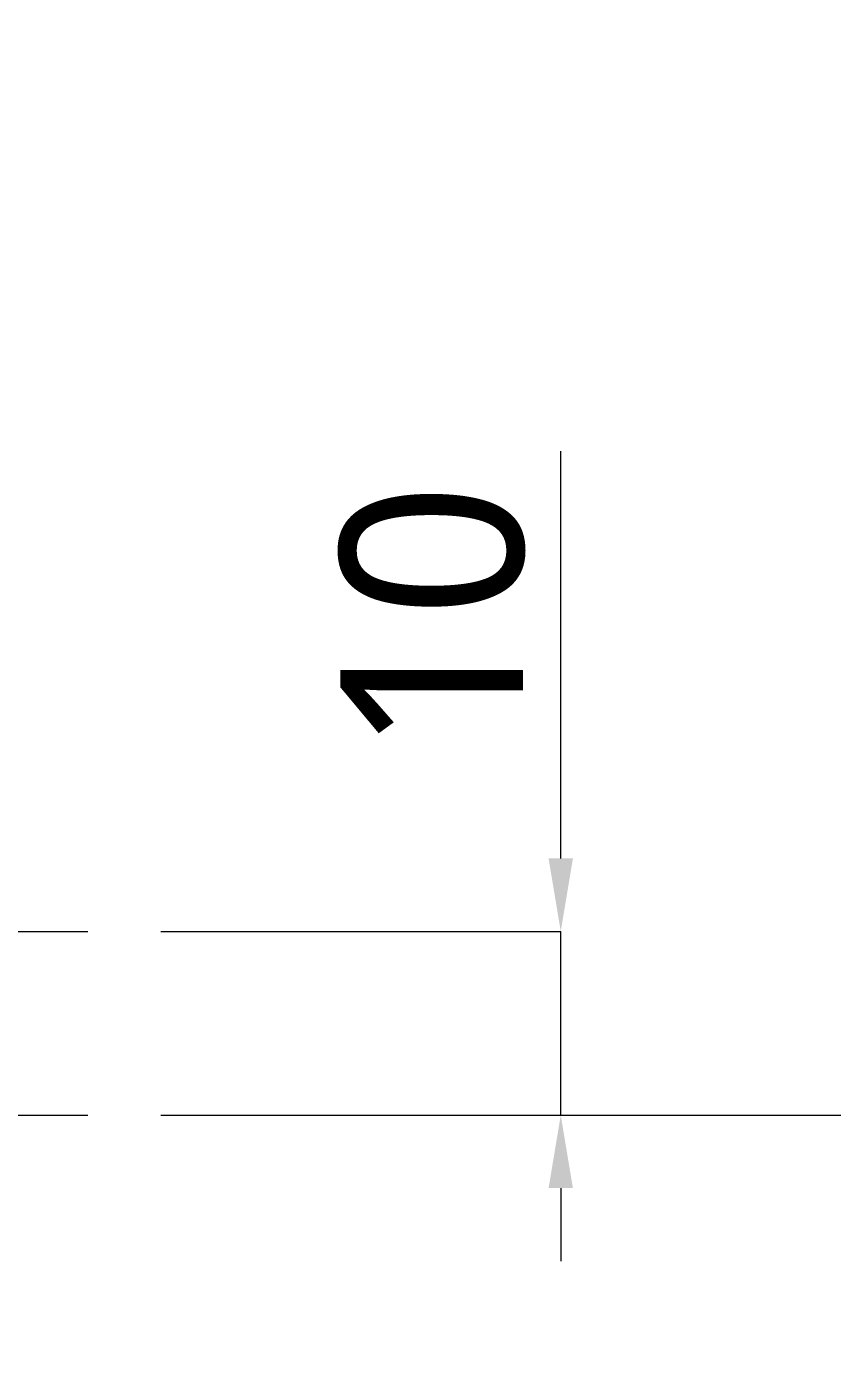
# Model space of a CAD drawing. Extents: x 16296660632 to 16296675328, y -37409619871 to -37409617329.
# Drawn here: x 16296674763.3 to 16296674807.4, y -37409618072.1 to -37409617999.2 of the extents above; entities that cross this region are included whole.
import ezdxf

# ---------------------------------------------------------------- set-up
doc = ezdxf.new("R2010")
doc.units = 0
doc.header["$LTSCALE"] = 10
doc.header["$MEASUREMENT"] = 0
doc.header["$PDMODE"] = 3
doc.header["$PDSIZE"] = -10
doc.linetypes.add('CENTER2', pattern=[28.575, 19.05, -3.175, 3.175, -3.175])
doc.layers.get('DEFPOINTS').update_dxf_attribs({"linetype": 'CONTINUOUS'})
doc.layers.add('Cneter', color=1, linetype='CENTER2', lineweight=13)
doc.layers.add('尺寸线层', color=3, linetype='CONTINUOUS', lineweight=18, true_color=0x00ff00)
doc.styles.add('Daelim Dimension', font='')
doc.styles.get('Daelim Dimension').set_extended_font_data('NanumGothic')
doc.dimstyles.new('DEFAULT', dxfattribs={"dimscale": 2, "dimtxt": 2, "dimasz": 2, "dimexe": 0, "dimexo": 2, "dimgap": 1, "dimtad": 1, "dimdec": 1, "dimzin": 9, "dimdsep": 46, "dimtxsty": 'Daelim Dimension', "dimcen": 0.5, "dimclrd": 252, "dimclre": 252, "dimclrt": 3, "dimadec": 1, "dimazin": 0, "dimtfac": 1, "dimtdec": 1, "dimtix": 1, "dimtmove": 0, "dimatfit": 3, "dimfxl": 1, "dimtolj": 1, "dimtzin": 1, "dimlwd": 9, "dimlwe": 9, "dimarcsym": 0})

# ---------------------------------------------------------------- blocks, each defined once
blk = doc.blocks.new('*D65')
at = {"layer": 'DEFPOINTS', "color": 0, "transparency": 16777216}
for p in [(16296674742.93232, -37409617365.43557), (16296674742.93232, -37409618110.035583), (16296674895.033541, -37409618110.035583)]:
    blk.add_point(p, dxfattribs=at)
at = {"layer": '尺寸线层', "color": 5, "lineweight": 9, "transparency": 16777216}
for p, q in [((16296674746.93232, -37409617365.43557), (16296674895.033541, -37409617365.43557)), ((16296674895.033541, -37409617369.43557), (16296674895.033541, -37409618106.035583)), ((16296674746.93232, -37409618110.035583), (16296674895.033541, -37409618110.035583))]:
    blk.add_line(p, q, dxfattribs=at)
at = {"layer": '尺寸线层', "color": 5, "transparency": 16777216}
for points in [[(16296674894.366871, -37409617369.43557), (16296674895.700199, -37409617369.43557), (16296674895.033541, -37409617365.43557)], [(16296674894.366871, -37409618106.035583), (16296674895.700199, -37409618106.035583), (16296674895.033541, -37409618110.035583)]]:
    blk.add_solid(points, dxfattribs=at)
at = {"layer": '尺寸线层', "color": 7, "transparency": 16777216, "insert": (16296674888.033541, -37409617737.735573), "char_height": 10, "attachment_point": 5, "rotation": 90, "style": 'Daelim Dimension'}
blk.add_mtext('\\A1;744.6', dxfattribs=at)
blk = doc.blocks.new('*D67')
at = {"layer": 'DEFPOINTS', "color": 0, "transparency": 16777216}
for p in [(16296674766.674299, -37409617416.735573), (16296674766.674299, -37409618058.735573), (16296674852.05928, -37409618058.735573)]:
    blk.add_point(p, dxfattribs=at)
at = {"layer": '尺寸线层', "color": 5, "lineweight": 9, "transparency": 16777216}
for p, q in [((16296674770.674299, -37409617416.735573), (16296674852.05928, -37409617416.735573)), ((16296674852.05928, -37409617420.735573), (16296674852.05928, -37409618054.735573)), ((16296674770.674299, -37409618058.735573), (16296674852.05928, -37409618058.735573))]:
    blk.add_line(p, q, dxfattribs=at)
at = {"layer": '尺寸线层', "color": 5, "transparency": 16777216}
for points in [[(16296674851.392611, -37409617420.735573), (16296674852.72595, -37409617420.735573), (16296674852.05928, -37409617416.735573)], [(16296674851.392611, -37409618054.735573), (16296674852.72595, -37409618054.735573), (16296674852.05928, -37409618058.735573)]]:
    blk.add_solid(points, dxfattribs=at)
at = {"layer": '尺寸线层', "color": 7, "transparency": 16777216, "insert": (16296674845.05929, -37409617737.735573), "char_height": 10, "attachment_point": 5, "rotation": 90, "style": 'Daelim Dimension'}
blk.add_mtext('\\A1;642', dxfattribs=at)
blk = doc.blocks.new('*D68')
at = {"layer": 'DEFPOINTS', "color": 0, "transparency": 16777216}
for p in [(16296674766.674299, -37409618048.685577), (16296674792.56991, -37409618048.685577), (16296674766.674299, -37409618058.735573)]:
    blk.add_point(p, dxfattribs=at)
at = {"layer": '尺寸线层', "color": 5, "lineweight": 9, "transparency": 16777216}
for p, q in [((16296674792.56991, -37409618044.685577), (16296674792.56991, -37409618022.399857)), ((16296674770.674299, -37409618048.685577), (16296674792.56991, -37409618048.685577)), ((16296674792.56991, -37409618058.735573), (16296674792.56991, -37409618048.685577)), ((16296674770.674299, -37409618058.735573), (16296674792.56991, -37409618058.735573)), ((16296674792.56991, -37409618062.735573), (16296674792.56991, -37409618066.735573))]:
    blk.add_line(p, q, dxfattribs=at)
at = {"layer": '尺寸线层', "color": 5, "transparency": 16777216}
for points in [[(16296674791.90324, -37409618044.685577), (16296674793.23657, -37409618044.685577), (16296674792.56991, -37409618048.685577)], [(16296674791.90324, -37409618062.735573), (16296674793.23657, -37409618062.735573), (16296674792.56991, -37409618058.735573)]]:
    blk.add_solid(points, dxfattribs=at)
at = {"layer": '尺寸线层', "color": 7, "transparency": 16777216, "insert": (16296674785.56991, -37409618031.542717), "char_height": 10, "attachment_point": 5, "rotation": 90, "style": 'Daelim Dimension'}
blk.add_mtext('\\A1;10', dxfattribs=at)

msp = doc.modelspace()

# ---------------------------------------------------------------- linework, layer by layer
at = {"layer": 'Cneter', "lineweight": 5, "ltscale": 0.1}
for p, q in [((16296674719.19034, -37409618048.685577), (16296674766.674299, -37409618048.685577)), ((16296674719.19034, -37409618058.735573), (16296674766.674299, -37409618058.735573))]:
    msp.add_line(p, q, dxfattribs=at)

# ---------------------------------------------------------------- dimensions: what is measured, and where the dimension line sits
at = {"layer": '尺寸线层', "color": 5}
for base, p1, p2, picture, middle in [((16296674895.033541, -37409618110.035583), (16296674742.93232, -37409617365.43557), (16296674742.93232, -37409618110.035583), '*D65', (16296674888.033541, -37409617737.735573)), ((16296674852.05928, -37409618058.735573), (16296674766.674299, -37409617416.735573), (16296674766.674299, -37409618058.735573), '*D67', (16296674845.05929, -37409617737.735573))]:
    dim = msp.add_linear_dim(base=base, p1=p1, p2=p2, angle=90, dimstyle='DEFAULT', override={"dimtxt": 5, "dimclrd": 5, "dimclre": 5, "dimclrt": 7}, dxfattribs=at)
    dim.commit()
    dim.dimension.update_dxf_attribs({"geometry": picture, "text_midpoint": middle})
dim = msp.add_linear_dim(base=(16296674792.56991, -37409618048.685577), p1=(16296674766.674299, -37409618058.735573), p2=(16296674766.674299, -37409618048.685577), angle=90, dimstyle='DEFAULT', override={"dimtxt": 5, "dimclrd": 5, "dimclre": 5, "dimclrt": 7}, dxfattribs=at)
dim.commit()
dim.dimension.update_dxf_attribs({"geometry": '*D68', "text_midpoint": (16296674792.56991, -37409618031.542717), "dimtype": 160})

doc.saveas('drawing.dxf')
